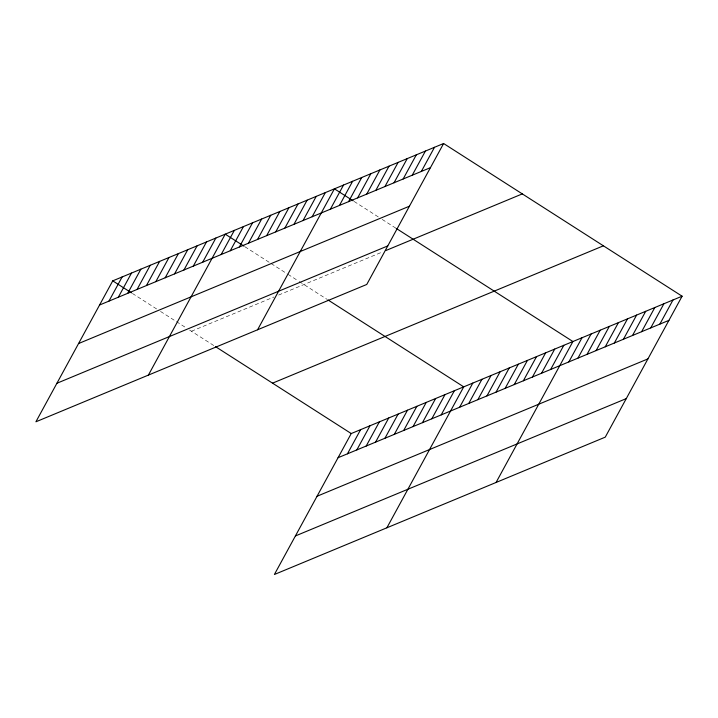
<?xml version="1.0" encoding="UTF-8"?>
<svg xmlns="http://www.w3.org/2000/svg" width="718" height="718" viewBox="0 0 718 718"><rect width="100%" height="100%" fill="white"/><g stroke="black" fill="none" stroke-linecap="round" stroke-linejoin="round"><path stroke-width="0.54" stroke-dasharray="3.59 2.69" d="M191.446 331.24L273.944 297.001M278.629 295.053L382.793 251.812M354.1 201.426L378.458 217.024M382.209 219.421L396.264 228.423M244.919 246.75L270.21 262.95M271.153 263.551L287.074 273.746M288.017 274.348L298.32 280.944M299.253 281.546L326.977 299.289M132.417 293.447L156.784 309.045M160.527 311.441L175.524 321.045M176.457 321.646L185.827 327.641M189.57 330.038L214.485 345.986"/><path stroke-width="1.08" d="M443.607 143.51L112.744 280.855L35.9 421.798L366.763 284.454L443.607 143.51L682.1 296.202L605.256 437.145L274.393 574.49L351.237 433.546L682.1 296.202M108.948 301.12L122.123 276.96M118.326 297.225L131.493 273.064M127.696 293.339L140.872 269.178M137.075 289.444L150.242 265.283M146.445 285.549L159.62 261.397M155.824 281.662L168.99 257.502M165.194 277.767L178.369 253.616M174.573 273.881L187.739 249.72M183.943 269.986L197.118 245.825M193.321 266.091L206.488 241.939M202.691 262.205L215.867 238.044M148.393 375.101L225.237 234.158L243.976 246.148M221.171 254.531L234.337 230.379M230.263 250.761L243.438 226.601M239.363 246.983L252.539 222.822M248.464 243.205L261.63 219.044M257.565 239.426L270.731 215.265M266.656 235.648L279.832 211.496M275.757 231.869L288.932 207.717M284.858 228.1L298.033 203.939M293.958 224.321L307.124 200.16M303.059 220.543L316.225 196.382M312.151 216.764L325.326 192.603M257.574 329.777L334.426 188.834L353.166 200.825M330.352 209.207L343.518 185.056M339.452 205.438L352.619 181.277M348.553 201.659L361.719 177.499M357.645 197.881L370.82 173.72M366.745 194.102L379.921 169.951M375.846 190.324L389.012 166.172M384.947 186.545L398.113 162.394M394.038 182.776L407.214 158.615M403.139 178.997L416.314 154.837M412.24 175.219L425.415 151.058M421.34 171.44L434.507 147.289M347.44 453.812L360.615 429.66M356.819 449.926L369.985 425.765M366.189 446.031L379.364 421.87M375.568 442.135L388.734 417.984M384.938 438.249L398.113 414.089M394.317 434.354L407.483 410.202M403.687 430.468L416.862 406.307M413.065 426.573L426.232 402.412M422.435 422.678L435.611 398.526M431.814 418.791L444.981 394.631M441.184 414.896L454.359 390.745M386.885 527.793L463.729 386.849L327.902 299.882M459.655 407.232L472.83 383.071M468.755 403.453L481.931 379.292M477.856 399.675L491.031 375.523M486.957 395.896L500.123 371.744M496.057 392.127L509.224 367.966M505.149 388.348L518.324 364.188M514.25 384.57L527.425 360.409M523.35 380.791L536.517 356.631M532.451 377.013L545.617 352.861M541.543 373.234L554.718 349.083M550.643 369.465L563.818 345.304M496.066 482.469L572.919 341.526L396.264 228.423M568.844 361.908L582.011 337.747M577.945 358.129L591.111 333.969M587.037 354.351L600.212 330.199M596.137 350.572L609.313 326.421M605.238 346.803L618.413 322.642M614.339 343.024L627.505 318.864M623.439 339.246L636.606 315.085M632.531 335.468L645.706 311.307M641.632 331.689L654.807 307.537M650.732 327.911L663.899 303.759M659.833 324.141L672.999 299.98M99.578 305.006L430.441 167.662M78.558 343.545L409.422 206.201M56.91 383.259L387.774 245.915M385.826 250.555L522.309 193.896M272.535 383.161L603.398 245.816M338.07 457.707L668.925 320.363M317.051 496.246L647.914 358.901M295.403 535.951L626.267 398.607M112.744 280.855L131.484 292.845M215.409 346.579L351.237 433.546"/></g></svg>
